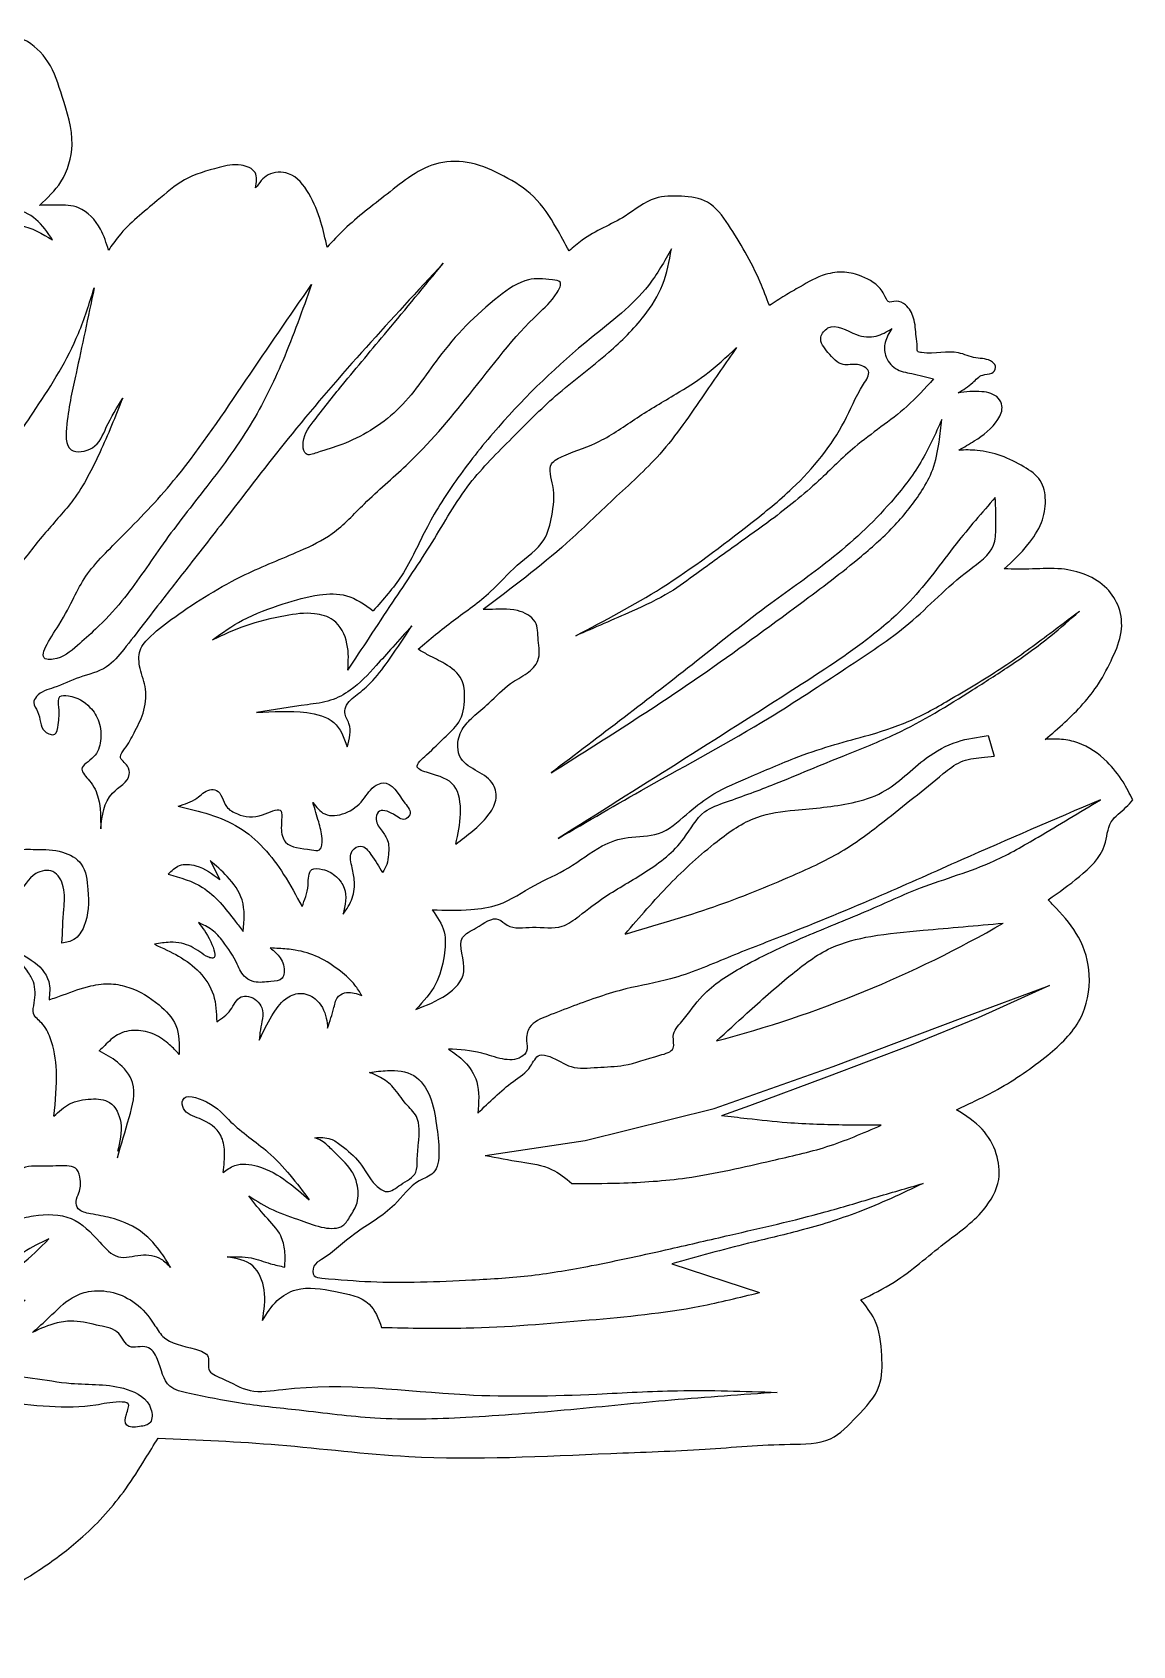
# Model space of a CAD drawing. Header units: feet. Extents: x 5.6 to 15.8, y -20.6 to -3.4.
# Drawn here: x 12.36 to 15.79, y -17.06 to -12.04 of the extents above; entities that cross this region are included whole.
import ezdxf

# ---------------------------------------------------------------- set-up
doc = ezdxf.new("R2010")
doc.units = ezdxf.units.FT
doc.header["$MEASUREMENT"] = 0

msp = doc.modelspace()

# ---------------------------------------------------------------- linework, layer by layer
for points in [[(15.3367, -14.2297), (15.3558, -14.2941)], [(12.9165, -14.6183), (12.9469, -14.6774)], [(13.7724, -15.5355), (14.0834, -15.4891), (14.485, -15.3897), (14.8542, -15.2588), (15.2588, -15.1068), (15.5273, -15.0066)], [(15.5273, -15.0066), (15.306, -15.1078), (15.0971, -15.1929), (14.8343, -15.2925), (14.5949, -15.3813), (14.507, -15.4127)], [(14.3527, -15.8729), (14.6252, -15.962)]]:
    msp.add_lwpolyline(points)
msp.add_arc((13.5688, -11.6643), 3.6344, 284.7096, 299.9625)
for points, knots in [([(12.386, -12.5802), (12.4104, -12.5574), (12.4645, -12.507), (12.5016, -12.3792), (12.4595, -12.2531), (12.4237, -12.1337), (12.3448, -12.0581), (12.2815, -12.047), (12.2522, -12.0419)], [0, 0, 0, 0, 0.0991299, 0.2196489, 0.3728355, 0.4893151, 0.591166, 0.6791066, 0.6791066, 0.6791066, 0.6791066]), ([(14.0333, -12.7222), (14.0204, -12.6984), (13.9884, -12.6392), (13.9312, -12.5486), (13.832, -12.4879), (13.7341, -12.4428), (13.5951, -12.4407), (13.4709, -12.5446), (13.3551, -12.6305), (13.2983, -12.6915), (13.2807, -12.7105)], [0, 0, 0, 0, 0.0814214, 0.202484, 0.3144338, 0.4240156, 0.5239805, 0.7118649, 0.8838609, 0.961323, 0.961323, 0.961323, 0.961323]), ([(13.0584, -12.5262), (13.0612, -12.5084), (13.0668, -12.4726), (13.0045, -12.4472), (12.9303, -12.4661), (12.8346, -12.4923), (12.7385, -12.5793), (12.6523, -12.6454), (12.6109, -12.7049), (12.6007, -12.7197)], [0, 0, 0, 0, 0.0481337, 0.0972217, 0.1662541, 0.280734, 0.3871779, 0.5502058, 0.6038983, 0.6038983, 0.6038983, 0.6038983]), ([(13.2807, -12.7105), (13.2748, -12.6844), (13.2619, -12.6266), (13.2303, -12.5451), (13.1745, -12.4735), (13.0935, -12.4765), (13.0696, -12.5104), (13.0584, -12.5262)], [0, 0, 0, 0, 0.0798481, 0.1768645, 0.2653339, 0.3289873, 0.3847992, 0.3847992, 0.3847992, 0.3847992]), ([(12.4266, -12.6878), (12.4112, -12.6647), (12.3814, -12.62), (12.3062, -12.5838), (12.2311, -12.592), (12.1446, -12.5939), (12.1005, -12.6914), (12.0532, -12.8611), (11.944, -13.091), (11.8897, -13.4435), (11.7455, -13.7765), (11.6482, -14.1147), (11.5893, -14.4089), (11.511, -14.6523), (11.4525, -14.8591), (11.3866, -15.0054), (11.3733, -15.0905), (11.3669, -15.1316)], [0, 0, 0, 0, 0.08252, 0.159261, 0.233789, 0.311628, 0.394268, 0.520238, 0.858373, 1.139415, 1.585763, 1.939284, 2.194287, 2.484766, 2.705638, 2.838822, 2.962939, 2.962939, 2.962939, 2.962939]), ([(12.6007, -12.7197), (12.5938, -12.6975), (12.5777, -12.6451), (12.5201, -12.581), (12.4448, -12.5786), (12.4045, -12.5797), (12.386, -12.5802)], [0, 0, 0, 0, 0.070035, 0.165308, 0.2313404, 0.2871842, 0.2871842, 0.2871842, 0.2871842]), ([(14.6562, -12.8921), (14.6472, -12.8676), (14.6262, -12.8104), (14.582, -12.7263), (14.5316, -12.642), (14.4732, -12.5614), (14.3828, -12.5502), (14.2893, -12.5509), (14.1979, -12.6289), (14.0981, -12.6646), (14.0464, -12.7105), (14.0333, -12.7222)], [0, 0, 0, 0, 0.0784075, 0.1827977, 0.2828006, 0.3786531, 0.4614304, 0.5434087, 0.6515289, 0.8052076, 0.8577408, 0.8577408, 0.8577408, 0.8577408]), ([(11.4604, -14.934), (11.4682, -14.9031), (11.4883, -14.8235), (11.556, -14.6896), (11.6, -14.511), (11.6602, -14.3273), (11.7239, -14.1256), (11.8084, -13.9312), (11.8621, -13.6908), (11.964, -13.4205), (12.0561, -13.1185), (12.1341, -12.8785), (12.1593, -12.7247), (12.2162, -12.6655), (12.2728, -12.6392), (12.3475, -12.6405), (12.3944, -12.6685), (12.4266, -12.6878)], [0, 0, 0, 0, 0.095397, 0.245734, 0.446796, 0.645138, 0.825877, 1.081231, 1.2787, 1.562609, 1.947244, 2.222967, 2.325985, 2.401977, 2.458638, 2.508902, 2.619052, 2.619052, 2.619052, 2.619052]), ([(13.3452, -14.0264), (13.3675, -13.9926), (13.4142, -13.9222), (13.5009, -13.7893), (13.6092, -13.6326), (13.712, -13.4462), (13.8554, -13.3054), (13.9942, -13.1633), (14.1457, -13.0529), (14.2609, -12.9392), (14.3316, -12.829), (14.3449, -12.7537), (14.3517, -12.7155)], [0, 0, 0, 0, 0.121523, 0.253456, 0.475892, 0.693539, 0.887224, 1.075107, 1.289153, 1.447636, 1.55928, 1.674628, 1.674628, 1.674628, 1.674628]), ([(14.3517, -12.7155), (14.3295, -12.7549), (14.2675, -12.8651), (14.0556, -13.0223), (13.8526, -13.2162), (13.6893, -13.4198), (13.589, -13.575), (13.5252, -13.728), (13.4554, -13.8062), (13.4241, -13.8412)], [0, 0, 0, 0, 0.134523, 0.376348, 0.776488, 0.97796, 1.157543, 1.329722, 1.469897, 1.469897, 1.469897, 1.469897]), ([(13.6417, -12.7605), (13.481, -12.934), (13.2498, -13.1835), (13.0011, -13.5087), (12.8671, -13.6806), (12.7557, -13.8224), (12.6744, -13.9293), (12.596, -14.0266), (12.5096, -14.045), (12.4405, -14.0798), (12.3831, -14.0938), (12.3628, -14.1307), (12.3926, -14.1643), (12.3829, -14.2134), (12.4395, -14.2349), (12.4461, -14.1841), (12.4492, -14.1532), (12.4404, -14.1027), (12.4976, -14.1056), (12.5402, -14.1326), (12.5769, -14.1871), (12.5788, -14.245), (12.5635, -14.2988), (12.5008, -14.3297), (12.5503, -14.3754), (12.5764, -14.4332), (12.5764, -14.4869), (12.5764, -14.5196)], [0, 0, 0, 0, 0.708777, 1.019774, 1.227141, 1.363322, 1.559216, 1.636145, 1.725962, 1.811976, 1.872901, 1.893289, 1.923682, 1.990156, 2.021076, 2.052845, 2.106785, 2.140362, 2.167482, 2.243637, 2.29626, 2.355927, 2.410488, 2.463103, 2.505665, 2.566856, 2.662157, 2.662157, 2.662157, 2.662157]), ([(12.5764, -14.5196), (12.5808, -14.4785), (12.588, -14.4103), (12.6716, -14.3705), (12.6628, -14.3197), (12.6275, -14.2993), (12.6598, -14.2614), (12.6809, -14.2194), (12.7131, -14.1591), (12.722, -14.0866), (12.6969, -14.0258), (12.6913, -13.962), (12.7415, -13.909), (12.848, -13.8289), (13.0022, -13.7325), (13.1743, -13.6664), (13.3074, -13.6033), (13.4037, -13.4961), (13.5602, -13.3663), (13.7305, -13.1646), (13.8823, -12.9612), (13.9844, -12.8758), (14.0156, -12.8158), (13.9601, -12.8095), (13.897, -12.804), (13.7648, -12.896), (13.6333, -13.0334), (13.5126, -13.2265), (13.3602, -13.3168), (13.2689, -13.3422), (13.2118, -13.3629), (13.1989, -13.3051), (13.2507, -13.2348), (13.3422, -13.1202), (13.4801, -12.9576), (13.5838, -12.8311), (13.6417, -12.7605)], [0, 0, 0, 0, 0.117216, 0.194659, 0.221194, 0.258268, 0.285636, 0.34381, 0.410997, 0.486107, 0.553082, 0.608678, 0.664291, 0.759268, 1.015117, 1.201156, 1.314819, 1.451262, 1.627825, 1.923265, 2.252827, 2.342121, 2.374962, 2.400187, 2.474375, 2.58064, 2.848084, 3.056533, 3.257707, 3.339811, 3.373401, 3.400953, 3.481508, 3.628004, 3.845186, 4.119098, 4.119098, 4.119098, 4.119098]), ([(15.243, -13.1637), (15.2587, -13.1542), (15.2854, -13.1379), (15.3146, -13.1037), (15.3466, -13.1078), (15.3651, -13.0853), (15.3426, -13.0555), (15.2964, -13.0592), (15.2261, -13.0256), (15.1691, -13.0458), (15.1146, -13.0358), (15.1169, -13.0127), (15.1108, -12.9809), (15.1102, -12.9327), (15.0863, -12.8914), (15.054, -12.8733), (15.0283, -12.8854), (15.0167, -12.8658), (15.002, -12.8311), (14.9511, -12.8008), (14.8889, -12.7845), (14.8198, -12.7936), (14.7611, -12.8284), (14.7034, -12.8612), (14.6721, -12.8817), (14.6562, -12.8921)], [0, 0, 0, 0, 0.055817, 0.094806, 0.123751, 0.144348, 0.164305, 0.217294, 0.273561, 0.388399, 0.401765, 0.414314, 0.447523, 0.505368, 0.553407, 0.584413, 0.608905, 0.618497, 0.64682, 0.724682, 0.780049, 0.840077, 0.927228, 0.98236, 1.039407, 1.039407, 1.039407, 1.039407]), ([(11.6333, -14.6963), (11.6567, -14.6631), (11.7045, -14.5954), (11.7596, -14.4548), (11.859, -14.2729), (11.929, -14.0163), (12.0538, -13.7678), (12.149, -13.5554), (12.2604, -13.3789), (12.3844, -13.2021), (12.4995, -13.0181), (12.5412, -12.8848), (12.5562, -12.8371)], [0, 0, 0, 0, 0.121321, 0.247849, 0.450954, 0.741329, 1.040054, 1.283706, 1.438586, 1.664883, 1.933328, 2.082959, 2.082959, 2.082959, 2.082959]), ([(13.2323, -12.8263), (13.164, -12.925), (13.0258, -13.1249), (12.8443, -13.3999), (12.6681, -13.5869), (12.514, -13.7353), (12.4796, -13.8451), (12.3711, -13.995), (12.4544, -13.9924), (12.5016, -13.9515), (12.5718, -13.8897), (12.6642, -13.792), (12.7628, -13.6373), (12.9029, -13.4605), (13.0437, -13.275), (13.1507, -13.0562), (13.204, -12.9061), (13.2323, -12.8263)], [0, 0, 0, 0, 0.360659, 0.730826, 0.977143, 1.149979, 1.323325, 1.436321, 1.456912, 1.543267, 1.618792, 1.739257, 1.944351, 2.167371, 2.416429, 2.640641, 2.894425, 2.894425, 2.894425, 2.894425]), ([(12.5562, -12.8371), (12.5371, -12.9283), (12.5066, -13.0734), (12.4728, -13.2222), (12.4634, -13.3561), (12.566, -13.3422), (12.5951, -13.2601), (12.6267, -13.2093), (12.6448, -13.1801)], [0, 0, 0, 0, 0.2717234, 0.43256, 0.5128178, 0.5790829, 0.6564735, 0.7602979, 0.7602979, 0.7602979, 0.7602979]), ([(14.054, -13.9193), (14.1444, -13.8718), (14.3358, -13.7711), (14.554, -13.605), (14.7544, -13.4456), (14.8803, -13.2902), (14.927, -13.1671), (14.978, -13.094), (14.9274, -13.069), (14.8791, -13.0844), (14.8402, -13.0413), (14.8047, -12.9961), (14.852, -12.9381), (14.9172, -12.9865), (14.9875, -12.9939), (15.0215, -12.9732), (15.0375, -12.9634)], [0, 0, 0, 0, 0.306081, 0.648268, 0.817216, 1.080892, 1.210897, 1.254465, 1.294129, 1.338354, 1.398905, 1.45138, 1.487764, 1.578535, 1.639981, 1.694748, 1.694748, 1.694748, 1.694748]), ([(15.0375, -12.9634), (15.0289, -12.9773), (15.0131, -13.0027), (15.0133, -13.0519), (15.0462, -13.0938), (15.1052, -13.1044), (15.1447, -13.1143), (15.1672, -13.12)], [0, 0, 0, 0, 0.0482502, 0.0882611, 0.139858, 0.1926514, 0.2626872, 0.2626872, 0.2626872, 0.2626872]), ([(13.5635, -13.9609), (13.5995, -13.9306), (13.673, -13.869), (13.7862, -13.793), (13.8665, -13.6963), (13.9588, -13.6377), (13.9823, -13.5397), (13.991, -13.4645), (13.9623, -13.384), (14.0433, -13.3466), (14.1346, -13.3183), (14.2455, -13.2375), (14.3562, -13.1733), (14.4646, -13.1066), (14.5223, -13.0525), (14.5541, -13.0228)], [0, 0, 0, 0, 0.14147, 0.288021, 0.404811, 0.51938, 0.597917, 0.691758, 0.75917, 0.805112, 0.92513, 1.062514, 1.205501, 1.312032, 1.442333, 1.442333, 1.442333, 1.442333]), ([(14.5541, -13.0228), (14.5206, -13.0705), (14.4424, -13.1816), (14.3299, -13.3522), (14.1706, -13.4924), (13.9969, -13.664), (13.8549, -13.7707), (13.7663, -13.8373)], [0, 0, 0, 0, 0.17517, 0.408112, 0.608894, 0.808479, 1.140624, 1.140624, 1.140624, 1.140624]), ([(15.1672, -13.12), (15.1402, -13.1496), (15.0672, -13.2301), (14.9303, -13.3158), (14.8024, -13.4484), (14.6788, -13.5477), (14.5494, -13.6396), (14.4448, -13.7146), (14.3406, -13.7925), (14.2109, -13.8514), (14.1124, -13.894), (14.054, -13.9193)], [0, 0, 0, 0, 0.119823, 0.325201, 0.478828, 0.670806, 0.800091, 0.954671, 1.057432, 1.189043, 1.379976, 1.379976, 1.379976, 1.379976]), ([(12.6448, -13.1801), (12.6219, -13.2369), (12.5781, -13.3455), (12.5038, -13.491), (12.4023, -13.5969), (12.3057, -13.7238), (12.2121, -13.8406), (12.1512, -13.9787), (12.1587, -14.084), (12.1909, -14.1724), (12.1411, -14.2376), (12.0295, -14.2648), (11.9472, -14.387), (11.8931, -14.511), (11.8607, -14.5791), (11.846, -14.61)], [0, 0, 0, 0, 0.183985, 0.35179, 0.484976, 0.621373, 0.830464, 0.934049, 1.062739, 1.144587, 1.190756, 1.288915, 1.474816, 1.598309, 1.700665, 1.700665, 1.700665, 1.700665]), ([(15.2458, -13.3415), (15.2619, -13.3322), (15.3065, -13.3062), (15.361, -13.2665), (15.3856, -13.2094), (15.3655, -13.1688), (15.3096, -13.1551), (15.2674, -13.1606), (15.243, -13.1637)], [0, 0, 0, 0, 0.055777, 0.1553047, 0.199169, 0.2256837, 0.2802221, 0.3549482, 0.3549482, 0.3549482, 0.3549482]), ([(13.9776, -14.3457), (14.1349, -14.2464), (14.3995, -14.0795), (14.7158, -13.8465), (14.9197, -13.6944), (15.0482, -13.5785), (15.1219, -13.4866), (15.17, -13.3993), (15.184, -13.3222), (15.19, -13.2697), (15.1927, -13.2461)], [0, 0, 0, 0, 0.55788, 0.938235, 1.17794, 1.320954, 1.456073, 1.5298, 1.617078, 1.688522, 1.688522, 1.688522, 1.688522]), ([(15.1927, -13.2461), (15.1726, -13.2914), (15.1313, -13.3839), (15.0147, -13.5341), (14.8565, -13.6811), (14.6411, -13.8288), (14.3583, -14.0571), (14.1291, -14.2308), (13.9776, -14.3457)], [0, 0, 0, 0, 0.14824, 0.302828, 0.566218, 0.793196, 1.085611, 1.656027, 1.656027, 1.656027, 1.656027]), ([(15.3867, -13.7113), (15.4124, -13.6871), (15.4576, -13.6445), (15.5059, -13.5718), (15.5195, -13.5006), (15.5051, -13.4308), (15.4232, -13.3749), (15.3354, -13.3399), (15.2647, -13.3412), (15.2458, -13.3415)], [0, 0, 0, 0, 0.105765, 0.18645, 0.2563967, 0.3197057, 0.3862047, 0.540597, 0.5970546, 0.5970546, 0.5970546, 0.5970546]), ([(13.9989, -14.5499), (14.0904, -14.4965), (14.3082, -14.3694), (14.615, -14.2056), (14.8812, -14.0282), (15.1011, -13.8855), (15.2311, -13.742), (15.358, -13.6588), (15.3619, -13.5691), (15.3601, -13.5202), (15.359, -13.4888)], [0, 0, 0, 0, 0.317909, 0.756675, 1.040664, 1.28114, 1.531665, 1.640241, 1.693633, 1.788912, 1.788912, 1.788912, 1.788912]), ([(15.359, -13.4888), (15.3176, -13.5363), (15.2262, -13.6413), (15.1148, -13.8012), (14.9442, -13.9491), (14.5737, -14.1886), (14.2467, -14.3942), (13.9989, -14.5499)], [0, 0, 0, 0, 0.18912, 0.417589, 0.581307, 0.862319, 1.740336, 1.740336, 1.740336, 1.740336]), ([(15.5145, -14.2415), (15.5351, -14.224), (15.5959, -14.1722), (15.6728, -14.0895), (15.7233, -13.9897), (15.7569, -13.911), (15.7491, -13.8314), (15.6937, -13.7445), (15.5853, -13.7049), (15.4755, -13.7125), (15.4161, -13.7117), (15.3867, -13.7113)], [0, 0, 0, 0, 0.0812113, 0.2400046, 0.333116, 0.4167354, 0.4925295, 0.562461, 0.7161345, 0.806071, 0.894094, 0.894094, 0.894094, 0.894094]), ([(12.9241, -13.932), (12.9545, -13.9101), (13.0219, -13.8615), (13.1381, -13.8213), (13.2446, -13.789), (13.3476, -13.7862), (13.3974, -13.8221), (13.4241, -13.8412)], [0, 0, 0, 0, 0.1119307, 0.2482027, 0.3645673, 0.448097, 0.5437798, 0.5437798, 0.5437798, 0.5437798]), ([(13.3452, -14.0264), (13.3468, -13.9989), (13.3501, -13.9431), (13.3119, -13.8668), (13.2312, -13.844), (13.1377, -13.8576), (13.0299, -13.8828), (12.9573, -13.9165), (12.9241, -13.932)], [0, 0, 0, 0, 0.0825461, 0.1676167, 0.2288309, 0.3198809, 0.4495965, 0.5593236, 0.5593236, 0.5593236, 0.5593236]), ([(13.557, -15.0812), (13.5892, -15.0687), (13.6489, -15.0457), (13.7308, -14.9663), (13.6744, -14.8608), (13.7522, -14.8269), (13.8035, -14.7848), (13.852, -14.835), (13.9245, -14.8197), (14.0045, -14.8359), (14.0757, -14.7827), (14.1562, -14.7197), (14.2766, -14.6554), (14.3863, -14.5705), (14.4398, -14.4641), (14.5516, -14.4265), (14.6952, -14.3729), (14.87, -14.2977), (15.0825, -14.2163), (15.2492, -14.1123), (15.4094, -14.0105), (15.5219, -13.9304), (15.5912, -13.8688), (15.6206, -13.8427)], [0, 0, 0, 0, 0.104826, 0.194694, 0.301373, 0.352808, 0.427531, 0.459059, 0.538087, 0.630866, 0.692054, 0.792088, 0.942067, 1.098727, 1.203312, 1.27844, 1.438942, 1.670082, 1.846472, 2.121038, 2.256382, 2.416587, 2.534375, 2.534375, 2.534375, 2.534375]), ([(13.6078, -14.7718), (13.6477, -14.7727), (13.7166, -14.7744), (13.8291, -14.7586), (13.9212, -14.6925), (14.0361, -14.6458), (14.1209, -14.5736), (14.2189, -14.5404), (14.3189, -14.5463), (14.3954, -14.4771), (14.4767, -14.4087), (14.5953, -14.3594), (14.7187, -14.3039), (14.8432, -14.261), (14.9637, -14.2296), (15.0937, -14.1896), (15.2349, -14.1079), (15.3831, -14.0199), (15.5126, -13.9243), (15.5898, -13.8659), (15.6206, -13.8427)], [0, 0, 0, 0, 0.120045, 0.207327, 0.334273, 0.452574, 0.577919, 0.662681, 0.75808, 0.863987, 0.95508, 1.079016, 1.244049, 1.36279, 1.473054, 1.617991, 1.768618, 1.960387, 2.1353, 2.250895, 2.250895, 2.250895, 2.250895]), ([(13.681, -14.5669), (13.7168, -14.5404), (13.7672, -14.5032), (13.8113, -14.434), (13.8012, -14.373), (13.7485, -14.3401), (13.6965, -14.3126), (13.6826, -14.2584), (13.6961, -14.2096), (13.737, -14.1678), (13.791, -14.125), (13.8403, -14.0693), (13.9011, -14.0404), (13.9473, -13.9951), (13.935, -13.9348), (13.9373, -13.8681), (13.8636, -13.8307), (13.8076, -13.8376), (13.7721, -13.8374), (13.7663, -13.8373)], [0, 0, 0, 0, 0.133194, 0.18731, 0.236212, 0.299486, 0.365579, 0.402442, 0.45782, 0.50944, 0.574922, 0.665767, 0.727127, 0.778746, 0.842428, 0.900146, 0.964787, 1.054078, 1.071375, 1.071375, 1.071375, 1.071375]), ([(13.5441, -13.8884), (13.5242, -13.9104), (13.487, -13.9514), (13.4261, -14.0206), (13.3672, -14.0839), (13.2912, -14.1248), (13.1902, -14.1364), (13.1137, -14.1494), (13.0612, -14.1583)], [0, 0, 0, 0, 0.0888257, 0.1659765, 0.2770981, 0.3459644, 0.4192673, 0.5793479, 0.5793479, 0.5793479, 0.5793479]), ([(13.3432, -14.2642), (13.3498, -14.2396), (13.3597, -14.2025), (13.3319, -14.163), (13.3427, -14.1235), (13.3823, -14.0976), (13.4308, -14.0527), (13.4838, -13.9802), (13.5219, -13.9221), (13.5441, -13.8884)], [0, 0, 0, 0, 0.0719717, 0.1084408, 0.1324908, 0.1855781, 0.2441102, 0.331846, 0.4529879, 0.4529879, 0.4529879, 0.4529879]), ([(13.681, -14.5669), (13.6878, -14.5365), (13.701, -14.4778), (13.6876, -14.3724), (13.6183, -14.3528), (13.5434, -14.3294), (13.6041, -14.2787), (13.6394, -14.2397), (13.6996, -14.189), (13.7106, -14.1199), (13.7059, -14.0475), (13.6512, -14.0058), (13.6014, -13.9833), (13.574, -13.9671), (13.5635, -13.9609)], [0, 0, 0, 0, 0.0954231, 0.1847404, 0.2740196, 0.3129858, 0.3608827, 0.4365909, 0.5033536, 0.5798981, 0.6386414, 0.7102152, 0.7687545, 0.8053892, 0.8053892, 0.8053892, 0.8053892]), ([(13.0612, -14.1583), (13.1123, -14.1548), (13.1927, -14.1493), (13.3113, -14.1771), (13.3327, -14.2356), (13.3432, -14.2642)], [0, 0, 0, 0, 0.1562255, 0.2459659, 0.3318999, 0.3318999, 0.3318999, 0.3318999]), ([(14.2075, -14.8469), (14.2526, -14.7946), (14.3413, -14.6917), (14.4761, -14.5681), (14.6061, -14.4766), (14.7557, -14.458), (14.8876, -14.4498), (15.0351, -14.4038), (15.1227, -14.3064), (15.2358, -14.2439), (15.3042, -14.2343), (15.3367, -14.2297)], [0, 0, 0, 0, 0.206942, 0.406574, 0.551077, 0.671622, 0.850663, 0.950332, 1.124477, 1.232724, 1.330386, 1.330386, 1.330386, 1.330386]), ([(15.7864, -14.4298), (15.777, -14.4107), (15.7557, -14.3678), (15.7029, -14.3019), (15.6354, -14.2535), (15.5655, -14.2395), (15.5314, -14.2408), (15.5145, -14.2415)], [0, 0, 0, 0, 0.0638267, 0.1433074, 0.2519153, 0.3036234, 0.3542543, 0.3542543, 0.3542543, 0.3542543]), ([(14.2075, -14.8469), (14.3001, -14.8203), (14.4774, -14.7694), (14.7034, -14.6775), (14.8847, -14.5947), (15.0359, -14.4789), (15.152, -14.3851), (15.249, -14.3058), (15.3074, -14.298), (15.3425, -14.2952), (15.3558, -14.2941)], [0, 0, 0, 0, 0.288723, 0.552864, 0.731938, 0.884113, 1.120623, 1.185804, 1.251716, 1.291916, 1.291916, 1.291916, 1.291916]), ([(12.8171, -14.4492), (12.8376, -14.4431), (12.8736, -14.4323), (12.9046, -14.396), (12.9524, -14.3989), (12.9573, -14.4519), (13.0132, -14.4814), (13.0677, -14.4883), (13.1493, -14.4415), (13.1332, -14.5169), (13.1505, -14.5791), (13.2094, -14.5801), (13.2652, -14.5913), (13.2668, -14.5399), (13.2536, -14.4961), (13.2425, -14.4584), (13.2365, -14.4377)], [0, 0, 0, 0, 0.063425, 0.1112585, 0.1318912, 0.1908757, 0.2320145, 0.3107066, 0.3670641, 0.4225447, 0.4683086, 0.5522784, 0.5773023, 0.6139162, 0.665934, 0.7292333, 0.7292333, 0.7292333, 0.7292333]), ([(13.2365, -14.4377), (13.2474, -14.4522), (13.2719, -14.4845), (13.3423, -14.4753), (13.3937, -14.435), (13.4187, -14.3877), (13.4791, -14.3664), (13.5076, -14.4243), (13.5476, -14.4705), (13.5169, -14.4989), (13.4874, -14.4697), (13.4389, -14.4543), (13.4289, -14.4986), (13.451, -14.5248), (13.4736, -14.558), (13.4722, -14.5957), (13.4688, -14.6303), (13.4579, -14.6475), (13.4528, -14.6556)], [0, 0, 0, 0, 0.0511716, 0.1146815, 0.183657, 0.24501, 0.2676174, 0.3599256, 0.3995653, 0.4191585, 0.4588208, 0.5065981, 0.5297828, 0.5709254, 0.6049362, 0.6478834, 0.6795946, 0.7079653, 0.7079653, 0.7079653, 0.7079653]), ([(12.8171, -14.4492), (12.8836, -14.4649), (13.0173, -14.4964), (13.1348, -14.635), (13.1845, -14.7276), (13.2026, -14.7613)], [0, 0, 0, 0, 0.2003509, 0.4022406, 0.5172783, 0.5172783, 0.5172783, 0.5172783]), ([(15.6859, -14.4294), (15.5416, -14.4911), (15.3138, -14.5884), (14.9884, -14.7355), (14.7449, -14.8351), (14.5257, -14.9191), (14.3658, -14.9894), (14.1997, -15.0149), (14.0721, -15.0613), (13.9744, -15.0982), (13.9075, -15.1256), (13.8978, -15.1753), (13.9067, -15.21), (13.8761, -15.2401), (13.8214, -15.2386), (13.7508, -15.21), (13.693, -15.2067), (13.6578, -15.2046)], [0, 0, 0, 0, 0.470865, 0.743024, 1.071287, 1.25955, 1.448454, 1.591419, 1.762155, 1.849377, 1.915229, 1.957872, 1.989911, 2.014442, 2.073247, 2.140425, 2.244717, 2.244717, 2.244717, 2.244717]), ([(13.7493, -15.4046), (13.7848, -15.3696), (13.8375, -15.3176), (13.9115, -15.2721), (13.9341, -15.2164), (13.9896, -15.2316), (14.0388, -15.2693), (14.1222, -15.2608), (14.217, -15.2583), (14.2856, -15.2304), (14.3673, -15.2107), (14.3497, -15.1564), (14.3977, -15.1061), (14.4531, -15.021), (14.5954, -14.9319), (14.77, -14.8518), (14.9584, -14.7778), (15.1447, -14.6901), (15.3322, -14.6395), (15.5126, -14.5334), (15.6215, -14.4681), (15.6859, -14.4294)], [0, 0, 0, 0, 0.148157, 0.219735, 0.264514, 0.295914, 0.369339, 0.451454, 0.533819, 0.649519, 0.697435, 0.733691, 0.787452, 0.89007, 1.043489, 1.275307, 1.471221, 1.649121, 1.892867, 2.048491, 2.274298, 2.274298, 2.274298, 2.274298]), ([(15.5239, -14.7404), (15.5563, -14.7173), (15.6221, -14.6704), (15.7053, -14.5924), (15.7078, -14.4955), (15.759, -14.4617), (15.7797, -14.4376), (15.7864, -14.4298)], [0, 0, 0, 0, 0.1205891, 0.2453594, 0.3207703, 0.3854924, 0.4165332, 0.4165332, 0.4165332, 0.4165332]), ([(11.846, -14.61), (11.87, -14.6047), (11.9161, -14.5945), (11.986, -14.5894), (12.0627, -14.601), (12.0775, -14.6605), (12.1251, -14.6772), (12.1699, -14.6479), (12.2357, -14.6224), (12.3002, -14.5813), (12.382, -14.5844), (12.453, -14.5837), (12.529, -14.626), (12.5389, -14.7214), (12.54, -14.8038), (12.4996, -14.8672), (12.4691, -14.8729), (12.456, -14.8753)], [0, 0, 0, 0, 0.073183, 0.140566, 0.216371, 0.27472, 0.2969, 0.35713, 0.41986, 0.514907, 0.575617, 0.660379, 0.728967, 0.811184, 0.926407, 0.977741, 1.016394, 1.016394, 1.016394, 1.016394]), ([(13.3303, -14.7851), (13.3414, -14.7691), (13.3635, -14.7375), (13.3681, -14.6818), (13.357, -14.6356), (13.3473, -14.5893), (13.3912, -14.5644), (13.4246, -14.6084), (13.442, -14.6375), (13.4528, -14.6556)], [0, 0, 0, 0, 0.0576075, 0.1142125, 0.158702, 0.2060642, 0.2364448, 0.2770535, 0.3437089, 0.3437089, 0.3437089, 0.3437089]), ([(12.456, -14.8753), (12.4575, -14.84), (12.46, -14.7814), (12.4676, -14.7052), (12.4351, -14.6417), (12.3535, -14.6564), (12.3359, -14.7184), (12.2554, -14.7558), (12.2538, -14.6809), (12.1849, -14.6582), (12.1495, -14.7125), (12.0981, -14.6943), (12.0527, -14.7453), (12.0429, -14.6813), (11.9669, -14.6395), (11.8598, -14.669), (11.7374, -14.6648), (11.6695, -14.6853), (11.6333, -14.6963)], [0, 0, 0, 0, 0.105704, 0.175469, 0.232467, 0.285588, 0.376292, 0.42401, 0.478809, 0.53489, 0.590868, 0.634418, 0.682505, 0.717923, 0.773, 0.929948, 1.028203, 1.14075, 1.14075, 1.14075, 1.14075]), ([(12.7866, -14.661), (12.7973, -14.65), (12.8204, -14.6263), (12.887, -14.633), (12.9238, -14.6603), (12.9469, -14.6774)], [0, 0, 0, 0, 0.0441089, 0.0949016, 0.1810824, 0.1810824, 0.1810824, 0.1810824]), ([(13.0196, -14.8388), (13.0226, -14.8051), (13.0281, -14.7419), (12.9746, -14.6687), (12.9347, -14.6342), (12.9165, -14.6183)], [0, 0, 0, 0, 0.0978407, 0.1841684, 0.2571526, 0.2571526, 0.2571526, 0.2571526]), ([(13.2026, -14.7613), (13.2108, -14.7411), (13.225, -14.7065), (13.2203, -14.6397), (13.2744, -14.6449), (13.3096, -14.6644), (13.3464, -14.7142), (13.3367, -14.757), (13.3303, -14.7851)], [0, 0, 0, 0, 0.0689564, 0.1185576, 0.1516369, 0.2012028, 0.2435721, 0.3249126, 0.3249126, 0.3249126, 0.3249126]), ([(12.7866, -14.661), (12.8241, -14.6715), (12.9095, -14.6954), (12.9733, -14.7793), (13.0114, -14.8281), (13.0196, -14.8388)], [0, 0, 0, 0, 0.1143136, 0.2602107, 0.3007619, 0.3007619, 0.3007619, 0.3007619]), ([(15.2382, -15.3935), (15.2814, -15.3733), (15.3817, -15.3264), (15.5139, -15.2359), (15.6345, -15.1227), (15.6622, -14.9794), (15.627, -14.8549), (15.5663, -14.7857), (15.5322, -14.7492), (15.5239, -14.7404)], [0, 0, 0, 0, 0.1426184, 0.3314134, 0.4821765, 0.6226046, 0.7442227, 0.8580159, 0.8943338, 0.8943338, 0.8943338, 0.8943338]), ([(13.6078, -14.7718), (13.623, -14.7937), (13.6529, -14.8368), (13.6458, -14.9213), (13.6241, -15.0087), (13.58, -15.0563), (13.557, -15.0812)], [0, 0, 0, 0, 0.077436, 0.1525953, 0.243844, 0.3435195, 0.3435195, 0.3435195, 0.3435195]), ([(12.8801, -14.8114), (12.8926, -14.8267), (12.914, -14.8531), (12.9415, -14.9274), (12.9047, -14.9177), (12.8779, -14.8958), (12.8373, -14.8745), (12.7879, -14.871), (12.76, -14.8759), (12.7437, -14.8788)], [0, 0, 0, 0, 0.0713024, 0.1223067, 0.1354208, 0.1684955, 0.2310002, 0.2662252, 0.3157017, 0.3157017, 0.3157017, 0.3157017]), ([(13.1039, -14.8902), (13.1153, -14.8996), (13.1391, -14.9193), (13.1506, -14.9567), (13.1409, -14.993), (13.0984, -14.9941), (13.0614, -15.001), (13.0189, -14.9816), (12.9973, -14.9287), (12.965, -14.8785), (12.9251, -14.8315), (12.8951, -14.8181), (12.8801, -14.8114)], [0, 0, 0, 0, 0.04363, 0.0914196, 0.1095728, 0.1461952, 0.1976415, 0.2271616, 0.2768428, 0.3607633, 0.4092552, 0.4579629, 0.4579629, 0.4579629, 0.4579629]), ([(14.4916, -15.1795), (14.5232, -15.1508), (14.5987, -15.082), (14.7127, -14.9805), (14.8366, -14.885), (14.9832, -14.8484), (15.1632, -14.8329), (15.3006, -14.8205), (15.3839, -14.8129)], [0, 0, 0, 0, 0.127993, 0.306182, 0.459984, 0.589169, 0.752195, 1.002968, 1.002968, 1.002968, 1.002968]), ([(12.4308, -15.4134), (12.4357, -15.3664), (12.4442, -15.2848), (12.4286, -15.1846), (12.4, -15.126), (12.3611, -15.0988), (12.3734, -15.0496), (12.3743, -15.0038), (12.3484, -14.96), (12.3166, -14.9236), (12.2886, -14.9003), (12.2728, -14.8872)], [0, 0, 0, 0, 0.1417889, 0.245699, 0.2979653, 0.3371045, 0.3706034, 0.4361794, 0.4721896, 0.5196665, 0.5811835, 0.5811835, 0.5811835, 0.5811835]), ([(12.2728, -14.8872), (12.3029, -14.8981), (12.3598, -14.9188), (12.4225, -14.9831), (12.4177, -15.0322), (12.4157, -15.0518)], [0, 0, 0, 0, 0.0967348, 0.18289, 0.2398527, 0.2398527, 0.2398527, 0.2398527]), ([(12.7437, -14.8788), (12.7949, -14.9023), (12.8715, -14.9374), (12.9346, -15.035), (12.9363, -15.0914), (12.9371, -15.12)], [0, 0, 0, 0, 0.165284, 0.2474474, 0.3318948, 0.3318948, 0.3318948, 0.3318948]), ([(13.3885, -15.0384), (13.3818, -15.0272), (13.3644, -14.9983), (13.3182, -14.9577), (13.2573, -14.9164), (13.1897, -14.8962), (13.1385, -14.8924), (13.1128, -14.8907), (13.1039, -14.8902)], [0, 0, 0, 0, 0.0389743, 0.1007963, 0.1821144, 0.2583142, 0.3091565, 0.3357885, 0.3357885, 0.3357885, 0.3357885]), ([(12.4157, -15.0518), (12.4302, -15.0467), (12.4734, -15.0315), (12.5361, -15.0076), (12.6067, -14.9985), (12.6821, -15.0148), (12.753, -15.0576), (12.822, -15.1297), (12.8212, -15.1899), (12.8207, -15.2214)], [0, 0, 0, 0, 0.0460689, 0.1373378, 0.2009882, 0.2563487, 0.3649614, 0.447871, 0.5385422, 0.5385422, 0.5385422, 0.5385422]), ([(12.9371, -15.12), (12.953, -15.1095), (12.9833, -15.0894), (13.001, -15.0406), (13.048, -15.0383), (13.0914, -15.0788), (13.0729, -15.1333), (13.0704, -15.1664), (13.0696, -15.1771)], [0, 0, 0, 0, 0.0570188, 0.10881, 0.1320209, 0.1866823, 0.2544916, 0.2872235, 0.2872235, 0.2872235, 0.2872235]), ([(13.0696, -15.1771), (13.082, -15.1514), (13.1041, -15.1055), (13.1425, -15.0494), (13.1962, -15.0245), (13.2537, -15.0467), (13.2779, -15.096), (13.2812, -15.1291), (13.2822, -15.1394)], [0, 0, 0, 0, 0.0858357, 0.1534227, 0.1995856, 0.2513691, 0.3204464, 0.3515815, 0.3515815, 0.3515815, 0.3515815]), ([(13.2822, -15.1394), (13.2893, -15.1187), (13.3004, -15.0863), (13.3097, -15.0391), (13.3488, -15.0236), (13.3731, -15.0326), (13.3885, -15.0384)], [0, 0, 0, 0, 0.0672049, 0.1052305, 0.1324729, 0.1805578, 0.1805578, 0.1805578, 0.1805578]), ([(12.8207, -15.2214), (12.811, -15.2112), (12.7882, -15.1871), (12.7448, -15.1558), (12.6868, -15.1423), (12.6284, -15.1543), (12.5958, -15.187), (12.5777, -15.2045), (12.572, -15.2101)], [0, 0, 0, 0, 0.0422735, 0.099689, 0.1572844, 0.2168491, 0.2686371, 0.2926585, 0.2926585, 0.2926585, 0.2926585]), ([(13.6578, -15.2046), (13.6754, -15.2168), (13.7128, -15.2428), (13.7575, -15.3125), (13.7523, -15.371), (13.7493, -15.4046)], [0, 0, 0, 0, 0.063837, 0.1365818, 0.2349011, 0.2349011, 0.2349011, 0.2349011]), ([(12.6285, -15.5427), (12.6404, -15.502), (12.6623, -15.427), (12.6939, -15.3151), (12.6337, -15.244), (12.5914, -15.2207), (12.572, -15.2101)], [0, 0, 0, 0, 0.1301031, 0.2392997, 0.3182783, 0.3851429, 0.3851429, 0.3851429, 0.3851429]), ([(13.4128, -15.2778), (13.4312, -15.2751), (13.4768, -15.2684), (13.5562, -15.2762), (13.6084, -15.3535), (13.6201, -15.4395), (13.6321, -15.5165), (13.6235, -15.5944), (13.5445, -15.6175), (13.4869, -15.7086), (13.368, -15.7698), (13.2937, -15.843), (13.2355, -15.8751), (13.234, -15.9151), (13.3136, -15.9214), (13.4641, -15.9345), (13.6894, -15.9259), (13.9174, -15.9121), (14.1237, -15.8759), (14.3287, -15.8312), (14.5708, -15.7746), (14.7834, -15.7267), (14.9822, -15.6667), (15.0841, -15.6373), (15.1351, -15.6227)], [0, 0, 0, 0, 0.056302, 0.139565, 0.220543, 0.312479, 0.397171, 0.46435, 0.514198, 0.621572, 0.774667, 0.904656, 0.936732, 0.96692, 0.991931, 1.14419, 1.458666, 1.644847, 1.833451, 2.085, 2.274598, 2.579346, 2.738435, 2.897523, 2.897523, 2.897523, 2.897523]), ([(13.2422, -15.4804), (13.2594, -15.4798), (13.2896, -15.4788), (13.3354, -15.5125), (13.389, -15.5561), (13.415, -15.6183), (13.4693, -15.6586), (13.5121, -15.6214), (13.5615, -15.5996), (13.5604, -15.5442), (13.5651, -15.4895), (13.5727, -15.419), (13.52, -15.3733), (13.4923, -15.3252), (13.4514, -15.2932), (13.4242, -15.2823), (13.4128, -15.2778)], [0, 0, 0, 0, 0.0499381, 0.087404, 0.1659461, 0.253149, 0.2921421, 0.3405976, 0.4017618, 0.4384195, 0.4926738, 0.5754457, 0.6271669, 0.6910928, 0.7418267, 0.7787978, 0.7787978, 0.7787978, 0.7787978]), ([(12.9571, -15.5892), (12.9598, -15.5671), (12.9647, -15.5285), (12.9521, -15.4593), (12.8948, -15.4206), (12.8331, -15.4059), (12.8249, -15.3396), (12.9294, -15.3697), (12.9853, -15.445), (13.1169, -15.53), (13.1859, -15.6215), (13.2251, -15.6735)], [0, 0, 0, 0, 0.0671683, 0.1167906, 0.2011605, 0.2603859, 0.2868573, 0.3608559, 0.4600545, 0.6086343, 0.8044107, 0.8044107, 0.8044107, 0.8044107]), ([(12.4308, -15.4134), (12.4462, -15.3991), (12.4788, -15.3689), (12.5421, -15.3577), (12.6141, -15.3624), (12.6492, -15.4414), (12.636, -15.494), (12.6286, -15.5236)], [0, 0, 0, 0, 0.0617828, 0.1303727, 0.1891958, 0.2603137, 0.3511255, 0.3511255, 0.3511255, 0.3511255]), ([(14.9411, -15.985), (14.9762, -15.9676), (15.0703, -15.921), (15.1881, -15.8136), (15.3164, -15.7268), (15.3782, -15.6204), (15.3664, -15.526), (15.3206, -15.4456), (15.2669, -15.4116), (15.2382, -15.3935)], [0, 0, 0, 0, 0.1171622, 0.3137622, 0.4741921, 0.580437, 0.6606096, 0.7483073, 0.8486951, 0.8486951, 0.8486951, 0.8486951]), ([(14.0419, -15.6231), (14.0914, -15.623), (14.2105, -15.6226), (14.4203, -15.6091), (14.6332, -15.5575), (14.8385, -15.5134), (14.9482, -15.466), (15.0038, -15.442)], [0, 0, 0, 0, 0.1485023, 0.3574279, 0.628587, 0.8045291, 0.9859103, 0.9859103, 0.9859103, 0.9859103]), ([(15.0038, -15.442), (14.9677, -15.4418), (14.8703, -15.4414), (14.731, -15.4377), (14.6019, -15.4231), (14.5336, -15.4156), (14.507, -15.4127)], [0, 0, 0, 0, 0.1084923, 0.2920763, 0.4177007, 0.4980766, 0.4980766, 0.4980766, 0.4980766]), ([(13.037, -15.6617), (13.0616, -15.6773), (13.1124, -15.7096), (13.1951, -15.7351), (13.2627, -15.7628), (13.3288, -15.7649), (13.3546, -15.7213), (13.3797, -15.6806), (13.378, -15.6284), (13.3526, -15.5685), (13.3066, -15.5303), (13.27, -15.4914), (13.2495, -15.4833), (13.2422, -15.4804)], [0, 0, 0, 0, 0.0871279, 0.1801617, 0.2554514, 0.3135192, 0.3520637, 0.3977151, 0.457178, 0.4985545, 0.5905267, 0.6327098, 0.6561563, 0.6561563, 0.6561563, 0.6561563]), ([(13.7724, -15.5355), (13.8092, -15.5427), (13.8779, -15.556), (13.9761, -15.5687), (14.0218, -15.6065), (14.0419, -15.6231)], [0, 0, 0, 0, 0.1132956, 0.2112841, 0.2879811, 0.2879811, 0.2879811, 0.2879811]), ([(12.7938, -15.8842), (12.7832, -15.8666), (12.757, -15.823), (12.6982, -15.7621), (12.6172, -15.7301), (12.554, -15.7188), (12.5064, -15.7101), (12.4962, -15.6762), (12.5125, -15.648), (12.5153, -15.6143), (12.5042, -15.5665), (12.4359, -15.5691), (12.3862, -15.5686), (12.3271, -15.5704), (12.3094, -15.6102), (12.2704, -15.6321), (12.2416, -15.6052), (12.2082, -15.5923), (12.1675, -15.5806), (12.1429, -15.5723), (12.1304, -15.5682)], [0, 0, 0, 0, 0.0615921, 0.1524734, 0.2488198, 0.3131447, 0.3539121, 0.3776877, 0.4061569, 0.4474645, 0.4798033, 0.5361597, 0.613134, 0.6495128, 0.6959151, 0.7355412, 0.7563998, 0.8051862, 0.8436383, 0.8831885, 0.8831885, 0.8831885, 0.8831885]), ([(12.9571, -15.5892), (12.9686, -15.5806), (12.9997, -15.5575), (13.0784, -15.5667), (13.154, -15.612), (13.2027, -15.6541), (13.2251, -15.6735)], [0, 0, 0, 0, 0.0421868, 0.1133833, 0.2175201, 0.3061487, 0.3061487, 0.3061487, 0.3061487]), ([(15.1351, -15.6227), (15.0684, -15.6541), (14.9441, -15.7126), (14.7601, -15.7697), (14.5642, -15.8138), (14.432, -15.8507), (14.3527, -15.8729)], [0, 0, 0, 0, 0.2210259, 0.4114779, 0.5764695, 0.8233206, 0.8233206, 0.8233206, 0.8233206]), ([(13.1489, -15.883), (13.1498, -15.8662), (13.1515, -15.8334), (13.1372, -15.7749), (13.0863, -15.7252), (13.0539, -15.6834), (13.037, -15.6617)], [0, 0, 0, 0, 0.0505878, 0.0983841, 0.1749236, 0.257814, 0.257814, 0.257814, 0.257814]), ([(12.3065, -15.7376), (12.3266, -15.7323), (12.3842, -15.7171), (12.4917, -15.718), (12.563, -15.793), (12.6267, -15.865), (12.699, -15.8403), (12.7601, -15.849), (12.7845, -15.8745), (12.7938, -15.8842)], [0, 0, 0, 0, 0.0627055, 0.1800535, 0.2954113, 0.3687672, 0.4388276, 0.5028814, 0.5424659, 0.5424659, 0.5424659, 0.5424659]), ([(11.8404, -15.8308), (11.8345, -15.8379), (11.8221, -15.853), (11.7952, -15.8933), (11.8938, -15.9197), (11.9772, -15.957), (12.1132, -15.9553), (12.2312, -15.9349), (12.3334, -15.8782), (12.3869, -15.8238), (12.4147, -15.7954)], [0, 0, 0, 0, 0.0292063, 0.0614001, 0.1159418, 0.2485515, 0.3848896, 0.4995553, 0.6088728, 0.7277461, 0.7277461, 0.7277461, 0.7277461]), ([(12.4147, -15.7954), (12.3881, -15.8081), (12.33, -15.8357), (12.2609, -15.9011), (12.1785, -15.9035), (12.1182, -15.9041), (12.0914, -15.8844), (12.0812, -15.8768)], [0, 0, 0, 0, 0.0885911, 0.1934437, 0.2694741, 0.3298764, 0.3672181, 0.3672181, 0.3672181, 0.3672181]), ([(12.9694, -15.8509), (12.9946, -15.8504), (13.0411, -15.8493), (13.0987, -15.8722), (13.1341, -15.8798), (13.1489, -15.883)], [0, 0, 0, 0, 0.0748212, 0.1377746, 0.1834449, 0.1834449, 0.1834449, 0.1834449]), ([(13.0794, -16.0494), (13.0844, -16.0179), (13.0938, -15.9593), (13.0575, -15.8667), (12.999, -15.8562), (12.9694, -15.8509)], [0, 0, 0, 0, 0.0958509, 0.1783077, 0.2630122, 0.2630122, 0.2630122, 0.2630122]), ([(12.3641, -16.0862), (12.3817, -16.0708), (12.4228, -16.0349), (12.4734, -15.9807), (12.5682, -15.9441), (12.676, -15.9742), (12.7356, -16.0477), (12.7783, -16.1205), (12.8461, -16.1292), (12.9211, -16.1541), (12.9022, -16.2102), (12.973, -16.2342), (13.0387, -16.2793), (13.3056, -16.2348), (13.6554, -16.2908), (14.0677, -16.2824), (14.3903, -16.2627), (14.5774, -16.2691), (14.6807, -16.2727)], [0, 0, 0, 0, 0.070253, 0.164087, 0.218088, 0.368846, 0.455135, 0.502477, 0.611108, 0.657983, 0.696299, 0.745072, 0.841773, 0.942825, 1.511496, 1.920692, 2.171648, 2.481633, 2.481633, 2.481633, 2.481633]), ([(13.0794, -16.0494), (13.0929, -16.0272), (13.1184, -15.9857), (13.2001, -15.938), (13.301, -15.9585), (13.4158, -15.979), (13.4399, -16.0433), (13.4501, -16.0707)], [0, 0, 0, 0, 0.0772945, 0.1448219, 0.2673235, 0.3790001, 0.4614784, 0.4614784, 0.4614784, 0.4614784]), ([(12.3418, -15.9854), (12.3203, -16.0025), (12.2726, -16.0404), (12.1973, -16.0916), (12.1432, -16.1428), (12.1209, -16.2024), (12.1714, -16.2408), (12.2962, -16.2045), (12.4617, -16.2561), (12.6326, -16.2419), (12.7356, -16.2986), (12.7388, -16.3715), (12.6966, -16.38), (12.65, -16.3838), (12.6533, -16.3411), (12.672, -16.3037), (12.6135, -16.301), (12.5427, -16.3197), (12.4117, -16.3194), (12.2591, -16.302), (12.133, -16.2884), (12.0468, -16.2692), (12.0182, -16.2557), (12.0067, -16.2502)], [0, 0, 0, 0, 0.082371, 0.183157, 0.270047, 0.312366, 0.344864, 0.433979, 0.675972, 0.850816, 0.947106, 0.98868, 1.025023, 1.064629, 1.098515, 1.131744, 1.158549, 1.23355, 1.377948, 1.531686, 1.700546, 1.757032, 1.795219, 1.795219, 1.795219, 1.795219]), ([(12.7549, -16.415), (12.8799, -16.4203), (13.1403, -16.4312), (13.608, -16.4915), (14.0506, -16.4653), (14.4483, -16.4526), (14.6702, -16.4317), (14.847, -16.4347), (14.9305, -16.345), (15.0084, -16.2647), (15.007, -16.1508), (14.9967, -16.0545), (14.9568, -16.0045), (14.9411, -15.985)], [0, 0, 0, 0, 0.375236, 0.781925, 1.410599, 1.703778, 1.968564, 2.095242, 2.20186, 2.321625, 2.415048, 2.529985, 2.603797, 2.603797, 2.603797, 2.603797]), ([(13.4501, -16.0707), (13.5377, -16.0725), (13.7534, -16.077), (14.0834, -16.049), (14.3898, -16.0207), (14.5636, -15.9774), (14.6252, -15.962)], [0, 0, 0, 0, 0.26276, 0.646684, 0.99324, 1.183423, 1.183423, 1.183423, 1.183423]), ([(14.6807, -16.2727), (14.571, -16.2801), (14.3565, -16.2947), (14.0344, -16.3282), (13.7272, -16.3529), (13.4439, -16.3607), (13.21, -16.3287), (13.0141, -16.3103), (12.886, -16.2833), (12.7729, -16.2593), (12.764, -16.1828), (12.7244, -16.1183), (12.6588, -16.1454), (12.6362, -16.0771), (12.5662, -16.0651), (12.5034, -16.0479), (12.4301, -16.0555), (12.3891, -16.0746), (12.3641, -16.0862)], [0, 0, 0, 0, 0.329995, 0.644811, 0.971334, 1.255162, 1.491488, 1.681206, 1.837263, 1.902269, 1.994148, 2.04474, 2.098747, 2.150668, 2.215044, 2.296342, 2.348839, 2.431136, 2.431136, 2.431136, 2.431136]), ([(11.1695, -17.3149), (11.2197, -17.2875), (11.356, -17.2131), (11.6096, -17.143), (11.921, -17.0311), (12.1982, -16.9411), (12.3986, -16.8196), (12.5363, -16.7149), (12.6404, -16.599), (12.7089, -16.4897), (12.7416, -16.4366), (12.7549, -16.415)], [0, 0, 0, 0, 0.171246, 0.464714, 0.784036, 1.166634, 1.332938, 1.484678, 1.684345, 1.795581, 1.871537, 1.871537, 1.871537, 1.871537])]:
    msp.add_open_spline(points, degree=3, knots=knots)

doc.saveas('drawing.dxf')
